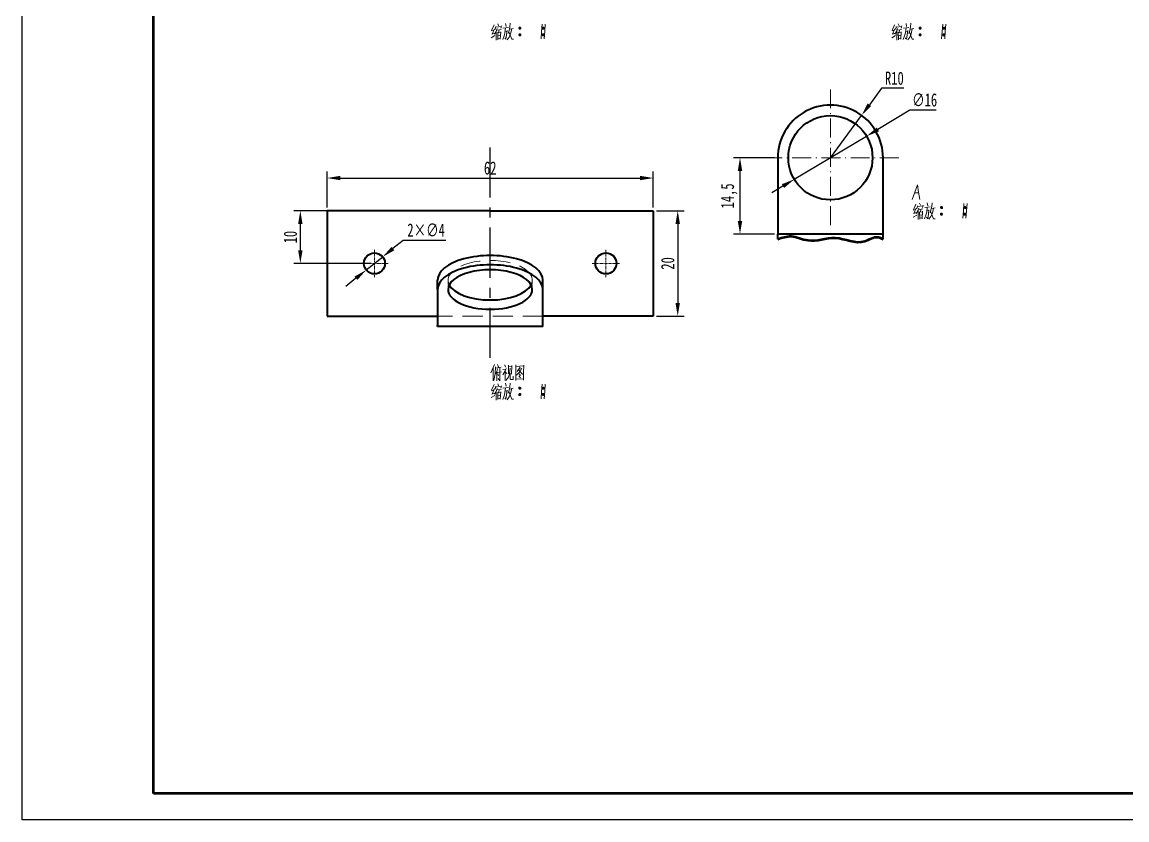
# Model space of a CAD drawing. Header units: millimetres. Extents: x 1050 to 1470, y 766 to 1063.
# Drawn here: x 1050 to 1260, y 765.6 to 917.2 of the extents above; entities that cross this region are included whole.
import ezdxf

# ---------------------------------------------------------------- set-up
doc = ezdxf.new("R2010")
doc.units = ezdxf.units.MM
doc.header["$LTSCALE"] = 0.3
for name, pattern in [('CENTER', [50.8, 31.75, -6.35, 6.35, -6.35]), ('DASHDOT', [18.5, 12, -3, 0.5, -3]), ('DASHED', [19.05, 12.7, -6.35])]:
    doc.linetypes.add(name, pattern=pattern)
for name, color, linetype, lineweight in [('尺寸线', 3, 'Continuous', 25), ('粗实线', 7, 'Continuous', 50), ('细实线', 7, 'Continuous', 25), ('细点画线', 1, 'CENTER', 25), ('虚线', 2, 'DASHED', 25)]:
    doc.layers.add(name, color=color, linetype=linetype, lineweight=lineweight)
doc.styles.add('NUT Standard', font='simfang.ttf', dxfattribs={"width": 0.7, "height": 2.5})
doc.dimstyles.new('NUT Standard', dxfattribs={"dimtxt": 2.5, "dimasz": 2.5, "dimexe": 1.25, "dimexo": 0.625, "dimtad": 1, "dimtoh": 1, "dimtxsty": 'NUT Standard', "dimcen": 2.5, "dimadec": 0, "dimazin": 0, "dimtfac": 1, "dimtmove": 0, "dimatfit": 3, "dimfxl": 1, "dimarcsym": 0})

# ---------------------------------------------------------------- blocks, each defined once
blk = doc.blocks.new('*D5')
at = {"layer": 'Defpoints', "color": 0, "transparency": 16777216}
for p in [(1118.58, 872.6), (1115.46, 870.1)]:
    blk.add_point(p, dxfattribs=at)
at = {"layer": '尺寸线', "color": 0, "lineweight": -2, "transparency": 16777216}
for p, q in [((1122.48, 875.73), (1120.53, 874.16)), ((1130.57, 875.73), (1122.48, 875.73)), ((1115.46, 870.1), (1118.58, 872.6)), ((1113.5, 868.54), (1111.55, 866.97))]:
    blk.add_line(p, q, dxfattribs=at)
at = {"layer": '尺寸线', "color": 0, "transparency": 16777216}
for points in [[(1120.27, 874.49), (1120.79, 873.84), (1118.58, 872.6)], [(1113.24, 868.86), (1113.77, 868.21), (1115.46, 870.1)]]:
    blk.add_solid(points, dxfattribs=at)
at = {"layer": '尺寸线', "color": 0, "transparency": 16777216, "insert": (1126.84, 877.69), "char_height": 2.5, "attachment_point": 5, "style": 'NUT Standard'}
blk.add_mtext('2×∅4', dxfattribs=at)
blk = doc.blocks.new('*D6')
at = {"layer": 'Defpoints', "color": 0, "transparency": 16777216}
for p in [(1170.02, 881.35), (1170.02, 861.35), (1174.66, 861.35)]:
    blk.add_point(p, dxfattribs=at)
at = {"layer": '尺寸线', "color": 0, "lineweight": -2, "transparency": 16777216}
for p, q in [((1170.64, 881.35), (1175.91, 881.35)), ((1174.66, 878.85), (1174.66, 863.85)), ((1170.64, 861.35), (1175.91, 861.35))]:
    blk.add_line(p, q, dxfattribs=at)
at = {"layer": '尺寸线', "color": 0, "transparency": 16777216}
for points in [[(1174.24, 878.85), (1175.08, 878.85), (1174.66, 881.35)], [(1174.24, 863.85), (1175.08, 863.85), (1174.66, 861.35)]]:
    blk.add_solid(points, dxfattribs=at)
at = {"layer": '尺寸线', "color": 0, "transparency": 16777216, "insert": (1172.77, 871.35), "char_height": 2.5, "attachment_point": 5, "rotation": 90, "style": 'NUT Standard'}
blk.add_mtext('20', dxfattribs=at)
blk = doc.blocks.new('*D9')
at = {"layer": 'Defpoints', "color": 0, "transparency": 16777216}
for p in [(1210.56, 895.52), (1196.82, 887.33)]:
    blk.add_point(p, dxfattribs=at)
at = {"layer": '尺寸线', "color": 0, "lineweight": -2, "transparency": 16777216}
for p, q in [((1218.8, 900.44), (1212.71, 896.8)), ((1223.78, 900.44), (1218.8, 900.44)), ((1196.82, 887.33), (1210.56, 895.52)), ((1194.67, 886.04), (1192.53, 884.76))]:
    blk.add_line(p, q, dxfattribs=at)
at = {"layer": '尺寸线', "color": 0, "transparency": 16777216}
for points in [[(1212.49, 897.16), (1212.92, 896.45), (1210.56, 895.52)], [(1194.46, 886.4), (1194.89, 885.69), (1196.82, 887.33)]]:
    blk.add_solid(points, dxfattribs=at)
at = {"layer": '尺寸线', "color": 0, "transparency": 16777216, "insert": (1221.6, 902.4), "char_height": 2.5, "attachment_point": 5, "style": 'NUT Standard'}
blk.add_mtext('∅16', dxfattribs=at)
blk = doc.blocks.new('*D10')
at = {"layer": 'Defpoints', "color": 0, "transparency": 16777216}
for p in [(1209.61, 899.48), (1203.69, 891.42)]:
    blk.add_point(p, dxfattribs=at)
at = {"layer": '尺寸线', "color": 0, "lineweight": -2, "transparency": 16777216}
for p, q in [((1213.4, 904.63), (1211.09, 901.5)), ((1217.66, 904.63), (1213.4, 904.63)), ((1203.69, 891.42), (1209.61, 899.48))]:
    blk.add_line(p, q, dxfattribs=at)
at = {"layer": '尺寸线', "color": 0, "transparency": 16777216}
blk.add_solid([(1210.76, 901.74), (1211.43, 901.25), (1209.61, 899.48)], dxfattribs=at)
at = {"layer": '尺寸线', "color": 0, "transparency": 16777216, "insert": (1215.84, 906.52), "char_height": 2.5, "attachment_point": 5, "style": 'NUT Standard'}
blk.add_mtext('R10', dxfattribs=at)
blk = doc.blocks.new('*D11')
at = {"layer": 'Defpoints', "color": 0, "transparency": 16777216}
for p in [(1193.69, 891.42), (1186.5, 876.92), (1193.69, 876.92)]:
    blk.add_point(p, dxfattribs=at)
at = {"layer": '尺寸线', "color": 0, "lineweight": -2, "transparency": 16777216}
for p, q in [((1193.06, 891.42), (1185.25, 891.42)), ((1186.5, 888.92), (1186.5, 879.42)), ((1193.06, 876.92), (1185.25, 876.92))]:
    blk.add_line(p, q, dxfattribs=at)
at = {"layer": '尺寸线', "color": 0, "transparency": 16777216}
for points in [[(1186.08, 888.92), (1186.92, 888.92), (1186.5, 891.42)], [(1186.08, 879.42), (1186.92, 879.42), (1186.5, 876.92)]]:
    blk.add_solid(points, dxfattribs=at)
at = {"layer": '尺寸线', "color": 0, "transparency": 16777216, "insert": (1184.43, 884.17), "char_height": 2.5, "attachment_point": 5, "rotation": 90, "style": 'NUT Standard'}
blk.add_mtext('14,5', dxfattribs=at)
blk = doc.blocks.new('*D24')
at = {"layer": 'Defpoints', "color": 0, "transparency": 16777216}
for p in [(1170.02, 887.57), (1108.02, 881.35), (1170.02, 881.35)]:
    blk.add_point(p, dxfattribs=at)
at = {"layer": '尺寸线', "color": 0, "lineweight": -2, "transparency": 16777216}
for p, q in [((1108.02, 881.97), (1108.02, 888.82)), ((1170.02, 881.97), (1170.02, 888.82)), ((1110.52, 887.57), (1167.52, 887.57))]:
    blk.add_line(p, q, dxfattribs=at)
at = {"layer": '尺寸线', "color": 0, "transparency": 16777216}
for points in [[(1110.52, 887.99), (1110.52, 887.16), (1108.02, 887.57)], [(1167.52, 887.99), (1167.52, 887.16), (1170.02, 887.57)]]:
    blk.add_solid(points, dxfattribs=at)
at = {"layer": '尺寸线', "color": 0, "transparency": 16777216, "insert": (1139.02, 889.46), "char_height": 2.5, "attachment_point": 5, "style": 'NUT Standard'}
blk.add_mtext('62', dxfattribs=at)
blk = doc.blocks.new('*D26')
at = {"layer": 'Defpoints', "color": 0, "transparency": 16777216}
for p in [(1102.93, 881.35), (1117.02, 881.35), (1117.02, 871.35)]:
    blk.add_point(p, dxfattribs=at)
at = {"layer": '尺寸线', "color": 0, "lineweight": -2, "transparency": 16777216}
for p, q in [((1116.39, 881.35), (1101.68, 881.35)), ((1102.93, 873.85), (1102.93, 878.85)), ((1116.39, 871.35), (1101.68, 871.35))]:
    blk.add_line(p, q, dxfattribs=at)
at = {"layer": '尺寸线', "color": 0, "transparency": 16777216}
for points in [[(1102.51, 878.85), (1103.35, 878.85), (1102.93, 881.35)], [(1102.51, 873.85), (1103.35, 873.85), (1102.93, 871.35)]]:
    blk.add_solid(points, dxfattribs=at)
at = {"layer": '尺寸线', "color": 0, "transparency": 16777216, "insert": (1101.04, 876.35), "char_height": 2.5, "attachment_point": 5, "rotation": 90, "style": 'NUT Standard'}
blk.add_mtext('10', dxfattribs=at)

msp = doc.modelspace()

# ---------------------------------------------------------------- linework, layer by layer
for p, q in [((1050.042, 765.619), (1050.042, 1062.619)), ((1470.042, 765.619), (1050.042, 765.619))]:
    msp.add_line(p, q)
at = {"color": 7, "linetype": 'DASHED', "lineweight": 13}
msp.add_line((1149.017, 861.349), (1129.017, 861.349), dxfattribs=at)
at = {"color": 7, "lineweight": 35}
for p, q in [((1129.017, 859.349), (1129.017, 859.584)), ((1149.017, 859.349), (1149.017, 859.584))]:
    msp.add_line(p, q, dxfattribs=at)
at = {"color": 7, "lineweight": 13}
for points in [[(1139.682, 915.677), (1139.262, 915.537)], [(1139.752, 916.692), (1139.297, 915.607)], [(1139.822, 915.922), (1139.367, 914.907)], [(1140.067, 916.377), (1139.962, 915.817)], [(1140.067, 916.237), (1141.117, 916.377)], [(1140.312, 915.957), (1140.137, 915.397)], [(1140.382, 915.677), (1141.082, 915.782)], [(1140.452, 916.867), (1140.627, 916.482)], [(1140.697, 915.712), (1140.627, 915.152)], [(1141.152, 916.482), (1141.012, 916.027)], [(1141.922, 916.097), (1141.817, 915.187), (1141.712, 914.767), (1141.397, 913.892)], [(1141.432, 916.027), (1142.482, 916.167)], [(1142.237, 915.607), (1142.132, 914.767), (1141.992, 913.927), (1141.782, 914.207)], [(1141.922, 916.937), (1142.027, 916.377)], [(1142.622, 915.607), (1142.447, 915.047)], [(1142.762, 916.237), (1142.622, 915.607)], [(1142.692, 915.852), (1143.392, 915.992)], [(1142.832, 916.972), (1142.762, 916.237)], [(1143.112, 915.922), (1142.902, 914.977)], [(1144.442, 916.062), (1144.827, 916.062)], [(1144.477, 916.167), (1144.792, 916.167)], [(1144.477, 915.922), (1144.792, 915.922)], [(1148.887, 916.797), (1148.782, 915.397), (1148.677, 913.997)], [(1148.887, 916.062), (1149.272, 916.062)], [(1148.922, 916.167), (1149.237, 916.167)], [(1148.922, 915.922), (1149.237, 915.922)], [(1149.482, 916.797), (1149.377, 915.397), (1149.272, 913.997)], [(1215.821, 915.677), (1215.402, 915.537)], [(1215.891, 916.692), (1215.437, 915.607)], [(1215.962, 915.922), (1215.506, 914.907)], [(1216.206, 916.377), (1216.102, 915.817)], [(1216.206, 916.237), (1217.256, 916.377)], [(1216.451, 915.957), (1216.277, 915.397)], [(1216.521, 915.677), (1217.222, 915.782)], [(1216.592, 916.867), (1216.766, 916.482)], [(1216.837, 915.712), (1216.766, 915.152)], [(1217.292, 916.482), (1217.152, 916.027)], [(1218.062, 916.097), (1217.956, 915.187), (1217.852, 914.767), (1217.537, 913.892)], [(1217.571, 916.027), (1218.622, 916.167)], [(1218.376, 915.607), (1218.271, 914.767), (1218.131, 913.927), (1217.922, 914.207)], [(1218.062, 916.937), (1218.167, 916.377)], [(1218.761, 915.607), (1218.587, 915.047)], [(1218.902, 916.237), (1218.761, 915.607)], [(1218.831, 915.852), (1219.532, 915.992)], [(1218.972, 916.972), (1218.902, 916.237)], [(1219.251, 915.922), (1219.042, 914.977)], [(1220.581, 916.062), (1220.967, 916.062)], [(1220.617, 916.167), (1220.932, 916.167)], [(1220.617, 915.922), (1220.932, 915.922)], [(1225.027, 916.797), (1224.922, 915.397), (1224.816, 913.997)], [(1225.027, 916.062), (1225.412, 916.062)], [(1225.062, 916.167), (1225.376, 916.167)], [(1225.062, 915.922), (1225.376, 915.922)], [(1225.622, 916.797), (1225.516, 915.397), (1225.412, 913.997)], [(1139.227, 914.242), (1139.927, 914.627)], [(1139.332, 914.907), (1139.857, 915.082)], [(1140.137, 915.397), (1139.822, 914.907)], [(1140.172, 915.467), (1140.172, 913.752)], [(1140.452, 915.257), (1140.487, 913.857)], [(1140.452, 915.152), (1140.977, 915.222)], [(1140.487, 914.592), (1140.872, 914.662)], [(1140.942, 914.102), (1140.522, 914.032)], [(1141.012, 915.327), (1140.942, 913.927)], [(1141.852, 915.432), (1142.237, 915.502)], [(1142.622, 914.347), (1142.237, 913.822)], [(1142.552, 915.362), (1143.112, 913.927)], [(1142.902, 914.977), (1142.622, 914.347)], [(1143.112, 913.927), (1143.427, 913.927)], [(1144.442, 914.802), (1144.827, 914.802)], [(1144.477, 914.907), (1144.792, 914.907)], [(1144.477, 914.662), (1144.792, 914.662)], [(1148.887, 914.802), (1149.272, 914.802)], [(1148.922, 914.907), (1149.237, 914.907)], [(1148.922, 914.662), (1149.237, 914.662)], [(1215.367, 914.242), (1216.066, 914.627)], [(1215.472, 914.907), (1215.997, 915.082)], [(1216.277, 915.397), (1215.962, 914.907)], [(1216.312, 915.467), (1216.312, 913.752)], [(1216.592, 915.257), (1216.626, 913.857)], [(1216.592, 915.152), (1217.117, 915.222)], [(1216.626, 914.592), (1217.011, 914.662)], [(1217.081, 914.102), (1216.662, 914.032)], [(1217.152, 915.327), (1217.081, 913.927)], [(1217.992, 915.432), (1218.376, 915.502)], [(1218.761, 914.347), (1218.376, 913.822)], [(1218.691, 915.362), (1219.251, 913.927)], [(1219.042, 914.977), (1218.761, 914.347)], [(1219.251, 913.927), (1219.566, 913.927)], [(1220.581, 914.802), (1220.967, 914.802)], [(1220.617, 914.907), (1220.932, 914.907)], [(1220.617, 914.662), (1220.932, 914.662)], [(1225.027, 914.802), (1225.412, 914.802)], [(1225.062, 914.907), (1225.376, 914.907)], [(1225.062, 914.662), (1225.376, 914.662)], [(1219.199, 883.486), (1219.724, 884.886), (1220.249, 886.286), (1220.459, 884.886), (1220.669, 883.486)], [(1219.689, 884.781), (1220.459, 884.781)], [(1219.934, 882.611), (1219.479, 881.526)], [(1220.249, 882.296), (1220.144, 881.736)], [(1220.249, 882.156), (1221.299, 882.296)], [(1220.634, 882.786), (1220.809, 882.401)], [(1221.334, 882.401), (1221.194, 881.946)], [(1222.104, 882.016), (1221.999, 881.106), (1221.894, 880.686), (1221.579, 879.811)], [(1221.614, 881.946), (1222.664, 882.086)], [(1222.104, 882.856), (1222.209, 882.296)], [(1222.944, 882.156), (1222.804, 881.526)], [(1223.014, 882.891), (1222.944, 882.156)], [(1224.659, 882.086), (1224.974, 882.086)], [(1229.069, 882.716), (1228.964, 881.316), (1228.859, 879.916)], [(1229.104, 882.086), (1229.419, 882.086)], [(1229.664, 882.716), (1229.559, 881.316), (1229.454, 879.916)], [(1219.409, 880.161), (1220.109, 880.546)], [(1219.864, 881.596), (1219.444, 881.456)], [(1219.514, 880.826), (1220.039, 881.001)], [(1220.004, 881.841), (1219.549, 880.826)], [(1220.319, 881.316), (1220.004, 880.826)], [(1220.494, 881.876), (1220.319, 881.316)], [(1220.354, 881.386), (1220.354, 879.671)], [(1220.564, 881.596), (1221.264, 881.701)], [(1220.634, 881.176), (1220.669, 879.776)], [(1220.634, 881.071), (1221.159, 881.141)], [(1220.669, 880.511), (1221.054, 880.581)], [(1221.124, 880.021), (1220.704, 879.951)], [(1220.879, 881.631), (1220.809, 881.071)], [(1221.194, 881.246), (1221.124, 879.846)], [(1222.419, 881.526), (1222.314, 880.686), (1222.174, 879.846), (1221.964, 880.126)], [(1222.034, 881.351), (1222.419, 881.421)], [(1222.804, 880.266), (1222.419, 879.741)], [(1222.804, 881.526), (1222.629, 880.966)], [(1222.734, 881.281), (1223.294, 879.846)], [(1223.084, 880.896), (1222.804, 880.266)], [(1222.874, 881.771), (1223.574, 881.911)], [(1223.294, 881.841), (1223.084, 880.896)], [(1224.624, 881.981), (1225.009, 881.981)], [(1224.624, 880.721), (1225.009, 880.721)], [(1224.659, 881.841), (1224.974, 881.841)], [(1224.659, 880.826), (1224.974, 880.826)], [(1224.659, 880.581), (1224.974, 880.581)], [(1229.069, 881.981), (1229.454, 881.981)], [(1229.069, 880.721), (1229.454, 880.721)], [(1229.104, 881.841), (1229.419, 881.841)], [(1229.104, 880.826), (1229.419, 880.826)], [(1229.104, 880.581), (1229.419, 880.581)], [(1223.294, 879.846), (1223.609, 879.846)], [(1139.822, 852.174), (1139.122, 850.564)], [(1139.577, 851.509), (1139.577, 850.284), (1139.577, 849.024)], [(1139.997, 851.684), (1139.962, 850.389)], [(1139.997, 851.439), (1141.117, 851.614)], [(1140.277, 850.809), (1140.032, 850.354)], [(1140.382, 851.334), (1140.277, 850.809)], [(1140.277, 850.809), (1140.277, 849.059)], [(1140.382, 852.139), (1140.592, 851.649)], [(1140.382, 850.634), (1141.187, 850.774)], [(1140.837, 851.439), (1140.837, 850.249), (1140.837, 849.024)], [(1142.062, 851.404), (1141.887, 850.914), (1141.397, 850.179)], [(1141.432, 851.194), (1141.992, 851.264)], [(1141.712, 852.069), (1141.992, 851.649)], [(1141.887, 850.914), (1141.887, 849.129)], [(1141.887, 850.739), (1142.202, 850.424)], [(1142.482, 852.034), (1142.482, 850.354)], [(1143.147, 851.859), (1142.482, 851.789)], [(1142.797, 851.439), (1142.692, 850.389)], [(1143.077, 850.284), (1143.147, 851.964)], [(1143.917, 852.069), (1143.917, 850.599), (1143.917, 849.094)], [(1143.917, 852.034), (1143.917, 850.634), (1143.917, 849.234)], [(1145.387, 851.894), (1143.917, 851.754)], [(1143.987, 850.144), (1144.477, 850.564)], [(1144.687, 851.614), (1144.127, 850.809)], [(1144.442, 851.054), (1145.142, 850.319)], [(1144.477, 851.264), (1144.932, 851.334)], [(1144.477, 850.564), (1144.687, 850.844)], [(1144.687, 850.844), (1145.037, 851.474)], [(1145.352, 849.269), (1145.352, 850.634), (1145.387, 852.034)], [(1139.857, 849.759), (1139.682, 849.129)], [(1139.962, 850.389), (1139.857, 849.759)], [(1140.452, 850.389), (1140.592, 849.969)], [(1140.452, 848.499), (1140.627, 848.114)], [(1140.837, 849.024), (1140.557, 849.479)], [(1141.922, 848.569), (1142.027, 848.009)], [(1141.992, 849.129), (1142.272, 849.409)], [(1142.272, 849.409), (1142.517, 849.759)], [(1142.692, 850.389), (1142.517, 849.759)], [(1142.832, 848.604), (1142.762, 847.869)], [(1142.832, 849.409), (1142.832, 850.494)], [(1142.972, 849.304), (1142.832, 849.409)], [(1143.392, 849.304), (1142.972, 849.304)], [(1143.392, 849.934), (1143.392, 849.304)], [(1143.917, 849.339), (1145.282, 849.444)], [(1144.442, 849.969), (1144.792, 849.584)], [(1144.547, 850.354), (1144.792, 850.074)], [(1145.142, 850.319), (1145.317, 850.354)], [(1145.352, 849.164), (1145.352, 849.269), (1145.282, 849.444)], [(1148.887, 848.429), (1148.782, 847.029), (1148.677, 845.629)], [(1149.482, 848.429), (1149.377, 847.029), (1149.272, 845.629)], [(1139.682, 847.309), (1139.262, 847.169)], [(1139.752, 848.324), (1139.297, 847.239)], [(1139.332, 846.539), (1139.857, 846.714)], [(1139.822, 847.554), (1139.367, 846.539)], [(1140.137, 847.029), (1139.822, 846.539)], [(1140.067, 848.009), (1139.962, 847.449)], [(1140.067, 847.869), (1141.117, 848.009)], [(1140.312, 847.589), (1140.137, 847.029)], [(1140.172, 847.099), (1140.172, 845.384)], [(1140.382, 847.309), (1141.082, 847.414)], [(1140.452, 846.889), (1140.487, 845.489)], [(1140.452, 846.784), (1140.977, 846.854)], [(1140.697, 847.344), (1140.627, 846.784)], [(1141.012, 846.959), (1140.942, 845.559)], [(1141.152, 848.114), (1141.012, 847.659)], [(1141.922, 847.729), (1141.817, 846.819), (1141.712, 846.399), (1141.397, 845.524)], [(1141.432, 847.659), (1142.482, 847.799)], [(1142.237, 847.239), (1142.132, 846.399), (1141.992, 845.559), (1141.782, 845.839)], [(1141.852, 847.064), (1142.237, 847.134)], [(1142.622, 847.239), (1142.447, 846.679)], [(1142.552, 846.994), (1143.112, 845.559)], [(1142.762, 847.869), (1142.622, 847.239)], [(1142.902, 846.609), (1142.622, 845.979)], [(1142.692, 847.484), (1143.392, 847.624)], [(1143.112, 847.554), (1142.902, 846.609)], [(1144.442, 847.694), (1144.827, 847.694)], [(1144.442, 846.434), (1144.827, 846.434)], [(1144.477, 847.799), (1144.792, 847.799)], [(1144.477, 847.554), (1144.792, 847.554)], [(1144.477, 846.539), (1144.792, 846.539)], [(1148.887, 847.694), (1149.272, 847.694)], [(1148.887, 846.434), (1149.272, 846.434)], [(1148.922, 847.799), (1149.237, 847.799)], [(1148.922, 847.554), (1149.237, 847.554)], [(1148.922, 846.539), (1149.237, 846.539)], [(1139.227, 845.874), (1139.927, 846.259)], [(1140.487, 846.224), (1140.872, 846.294)], [(1140.942, 845.734), (1140.522, 845.664)], [(1142.622, 845.979), (1142.237, 845.454)], [(1143.112, 845.559), (1143.427, 845.559)], [(1144.477, 846.294), (1144.792, 846.294)], [(1148.922, 846.294), (1149.237, 846.294)]]:
    msp.add_lwpolyline(points, dxfattribs=at)
for points in [[(1144.547, 915.852), (1144.722, 915.852), (1144.827, 915.957), (1144.827, 916.132), (1144.722, 916.237), (1144.547, 916.237), (1144.442, 916.132), (1144.442, 915.957)], [(1148.992, 915.852), (1149.167, 915.852), (1149.272, 915.957), (1149.272, 916.132), (1149.167, 916.237), (1148.992, 916.237), (1148.887, 916.132), (1148.887, 915.957)], [(1220.687, 915.852), (1220.862, 915.852), (1220.967, 915.957), (1220.967, 916.132), (1220.862, 916.237), (1220.687, 916.237), (1220.581, 916.132), (1220.581, 915.957)], [(1225.131, 915.852), (1225.307, 915.852), (1225.412, 915.957), (1225.412, 916.132), (1225.307, 916.237), (1225.131, 916.237), (1225.027, 916.132), (1225.027, 915.957)], [(1144.547, 914.592), (1144.722, 914.592), (1144.827, 914.697), (1144.827, 914.872), (1144.722, 914.977), (1144.547, 914.977), (1144.442, 914.872), (1144.442, 914.697)], [(1148.992, 914.592), (1149.167, 914.592), (1149.272, 914.697), (1149.272, 914.872), (1149.167, 914.977), (1148.992, 914.977), (1148.887, 914.872), (1148.887, 914.697)], [(1220.687, 914.592), (1220.862, 914.592), (1220.967, 914.697), (1220.967, 914.872), (1220.862, 914.977), (1220.687, 914.977), (1220.581, 914.872), (1220.581, 914.697)], [(1225.131, 914.592), (1225.307, 914.592), (1225.412, 914.697), (1225.412, 914.872), (1225.307, 914.977), (1225.131, 914.977), (1225.027, 914.872), (1225.027, 914.697)], [(1224.729, 881.771), (1224.904, 881.771), (1225.009, 881.876), (1225.009, 882.051), (1224.904, 882.156), (1224.729, 882.156), (1224.624, 882.051), (1224.624, 881.876)], [(1229.174, 881.771), (1229.349, 881.771), (1229.454, 881.876), (1229.454, 882.051), (1229.349, 882.156), (1229.174, 882.156), (1229.069, 882.051), (1229.069, 881.876)], [(1224.729, 880.511), (1224.904, 880.511), (1225.009, 880.616), (1225.009, 880.791), (1224.904, 880.896), (1224.729, 880.896), (1224.624, 880.791), (1224.624, 880.616)], [(1229.174, 880.511), (1229.349, 880.511), (1229.454, 880.616), (1229.454, 880.791), (1229.349, 880.896), (1229.174, 880.896), (1229.069, 880.791), (1229.069, 880.616)], [(1144.547, 847.484), (1144.722, 847.484), (1144.827, 847.589), (1144.827, 847.764), (1144.722, 847.869), (1144.547, 847.869), (1144.442, 847.764), (1144.442, 847.589)], [(1144.547, 846.224), (1144.722, 846.224), (1144.827, 846.329), (1144.827, 846.504), (1144.722, 846.609), (1144.547, 846.609), (1144.442, 846.504), (1144.442, 846.329)], [(1148.992, 847.484), (1149.167, 847.484), (1149.272, 847.589), (1149.272, 847.764), (1149.167, 847.869), (1148.992, 847.869), (1148.887, 847.764), (1148.887, 847.589)], [(1148.992, 846.224), (1149.167, 846.224), (1149.272, 846.329), (1149.272, 846.504), (1149.167, 846.609), (1148.992, 846.609), (1148.887, 846.504), (1148.887, 846.329)]]:
    msp.add_lwpolyline(points, close=True, dxfattribs=at)
at = {"color": 7, "linetype": 'DASHED', "lineweight": 13}
for start_param, end_param in [(3.1415927, 3.3789046), (6.0458733, 6.2831853)]:
    msp.add_ellipse((1139.017, 868.157), major_axis=(8, 0), ratio=0.4694716, start_param=start_param, end_param=end_param, dxfattribs=at)
at = {"layer": '粗实线'}
for p, q in [((1075.042, 770.619), (1075.042, 1057.619)), ((1465.042, 770.619), (1075.042, 770.619))]:
    msp.add_line(p, q, dxfattribs=at)
at = {"layer": '粗实线', "color": 7, "lineweight": 35}
for p, q in [((1139.017, 881.349), (1108.017, 881.349)), ((1108.017, 881.349), (1108.017, 861.349)), ((1139.017, 881.349), (1170.017, 881.349)), ((1170.017, 881.349), (1170.017, 861.349)), ((1213.69, 876.923), (1193.69, 876.923)), ((1129.017, 866.392), (1129.017, 868.157)), ((1149.017, 866.392), (1149.017, 868.157)), ((1129.017, 866.392), (1129.017, 859.584)), ((1149.017, 859.584), (1149.017, 866.392)), ((1108.017, 861.349), (1129.017, 861.349)), ((1170.017, 861.349), (1149.017, 861.349)), ((1149.017, 859.349), (1129.017, 859.349))]:
    msp.add_line(p, q, dxfattribs=at)
for centre in [(1117.017, 871.349), (1161.017, 871.349)]:
    msp.add_circle(centre, 2, dxfattribs=at)
for centre, major_axis, start_param, end_param in [((1139.017, 868.157), (10, 0), 0, 3.1415927), ((1139.017, 866.392), (10, 0), 0, 3.1415927), ((1139.017, 866.392), (8, 0), 0, 3.1415927), ((1139.017, 866.392), (8, 0), 3.1415927, 6.2831853), ((1139.017, 868.157), (8, 0), 3.3789046, 6.0458733)]:
    msp.add_ellipse(centre, major_axis=major_axis, ratio=0.4694716, start_param=start_param, end_param=end_param, dxfattribs=at)
at = {"layer": '粗实线'}
msp.add_spline([(1193.69, 875.984), (1196.199, 876.503), (1199.39, 875.737), (1204.618, 876.203), (1210.241, 875.58), (1212.636, 876.368), (1213.69, 875.984)], degree=3, dxfattribs=at)
at = {"layer": '细实线', "color": 7, "lineweight": 35}
for p, q in [((1193.69, 891.424), (1193.69, 876.923)), ((1213.69, 876.923), (1213.69, 891.424)), ((1193.69, 875.984), (1193.69, 876.923)), ((1213.69, 875.984), (1213.69, 876.923))]:
    msp.add_line(p, q, dxfattribs=at)
msp.add_circle((1203.69, 891.424), 8, dxfattribs=at)
msp.add_arc((1203.69, 891.424), 10, 0, 180.00001, dxfattribs=at)
at = {"layer": '细点画线', "linetype": 'DASHDOT', "lineweight": 13}
for p, q in [((1203.69, 904.424), (1203.69, 878.424)), ((1216.69, 891.424), (1190.69, 891.424))]:
    msp.add_line(p, q, dxfattribs=at)
at = {"layer": '细点画线'}
msp.add_line((1139.017, 853.383), (1139.017, 894.118), dxfattribs=at)
at = {"layer": '细点画线', "linetype": 'DASHDOT', "lineweight": 13, "ltscale": 0.13}
for p, q in [((1117.017, 873.949), (1117.017, 868.749)), ((1161.017, 873.949), (1161.017, 868.749))]:
    msp.add_line(p, q, dxfattribs=at)
at = {"layer": '细点画线', "linetype": 'DASHDOT', "lineweight": 13, "ltscale": 0.129999}
for p, q in [((1119.617, 871.349), (1114.417, 871.349)), ((1163.617, 871.349), (1158.417, 871.349))]:
    msp.add_line(p, q, dxfattribs=at)
at = {"layer": '虚线', "linetype": 'DASHED', "lineweight": 13, "ltscale": 0.044147}
for p, q in [((1131.017, 866.392), (1131.017, 868.157)), ((1147.017, 866.392), (1147.017, 868.157))]:
    msp.add_line(p, q, dxfattribs=at)
at = {"layer": '虚线', "linetype": 'DASHED', "lineweight": 13}
msp.add_ellipse((1139.017, 868.157), major_axis=(8, 0), ratio=0.4694716, start_param=0, end_param=3.1415927, dxfattribs=at)

# ---------------------------------------------------------------- dimensions: what is measured, and where the dimension line sits
at = {"layer": '尺寸线'}
dim = msp.add_radius_dim(center=(1203.69, 891.424), mpoint=(1209.613, 899.481), dimstyle='NUT Standard', dxfattribs=at)
dim.commit()
dim.dimension.update_dxf_attribs({"geometry": '*D10', "text_midpoint": (1215.84, 904.634), "dimtype": 164})
dim = msp.add_diameter_dim_2p(p1=(1196.819, 887.326), p2=(1210.56, 895.522), dimstyle='NUT Standard', dxfattribs=at)
dim.commit()
dim.dimension.update_dxf_attribs({"geometry": '*D9', "text_midpoint": (1221.603, 900.437), "dimtype": 163})
dim = msp.add_linear_dim(base=(1170.017, 887.574), p1=(1108.017, 881.349), p2=(1170.017, 881.349), dimstyle='NUT Standard', dxfattribs=at)
dim.commit()
dim.dimension.update_dxf_attribs({"geometry": '*D24', "text_midpoint": (1139.017, 889.464)})
for base, p1, p2, picture, middle in [((1186.501, 876.923), (1193.69, 891.424), (1193.69, 876.923), '*D11', (1184.433, 884.173)), ((1102.93, 881.349), (1117.017, 871.349), (1117.017, 881.349), '*D26', (1101.041, 876.349)), ((1174.662, 861.349), (1170.017, 881.349), (1170.017, 861.349), '*D6', (1172.772, 871.349))]:
    dim = msp.add_linear_dim(base=base, p1=p1, p2=p2, angle=90, dimstyle='NUT Standard', dxfattribs=at)
    dim.commit()
    dim.dimension.update_dxf_attribs({"geometry": picture, "text_midpoint": middle})
dim = msp.add_diameter_dim_2p(p1=(1115.456, 870.099), p2=(1118.578, 872.6), text='2×<>', dimstyle='NUT Standard', dxfattribs=at)
dim.commit()
dim.dimension.update_dxf_attribs({"geometry": '*D5', "text_midpoint": (1126.835, 875.726), "dimtype": 163})

doc.saveas('drawing.dxf')
